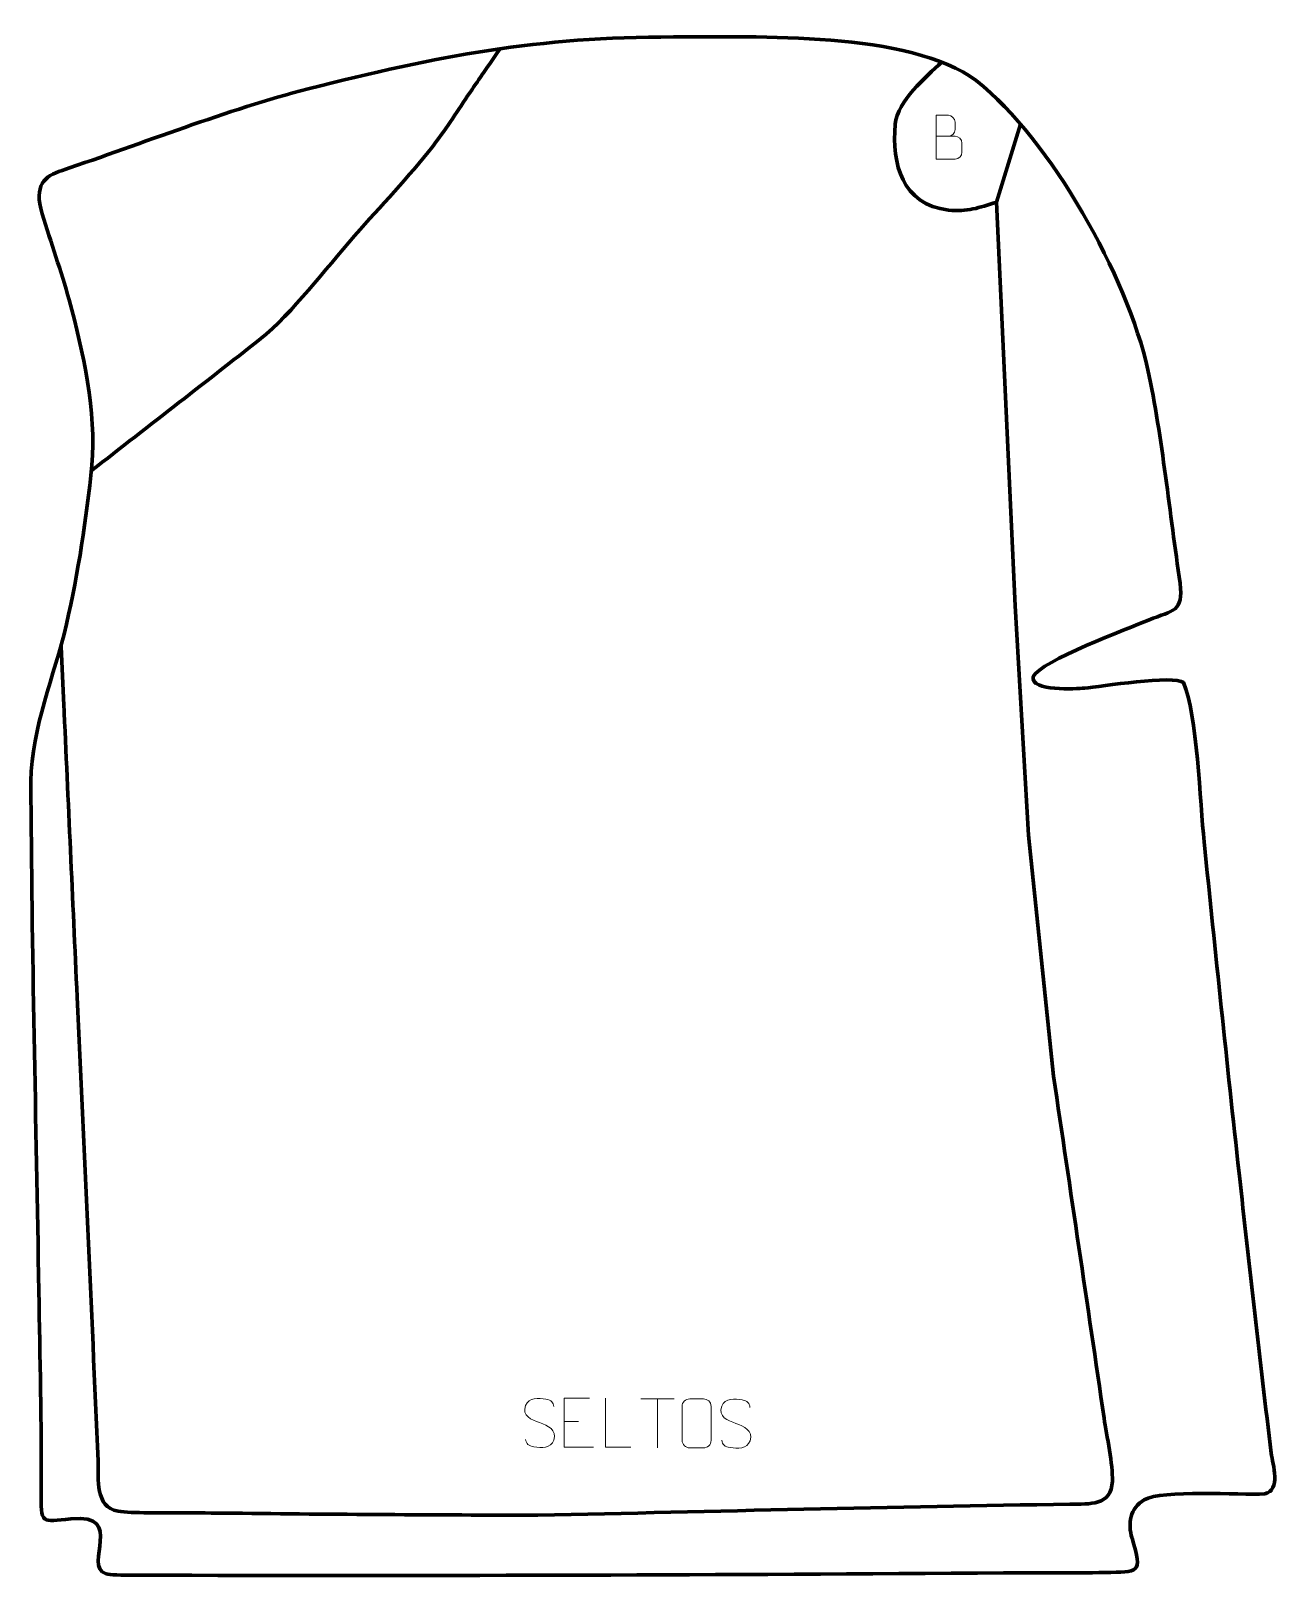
# Model space of a CAD drawing. Header units: millimetres. Extents: x -546 to 91, y 27 to 815.
import ezdxf

# ---------------------------------------------------------------- set-up
doc = ezdxf.new("R2010")
doc.units = ezdxf.units.MM
doc.header["$MEASUREMENT"] = 0
doc.layers.add('layer 1', color=7, linetype='Continuous', plot=False)
doc.layers.add('layer 2', color=7, linetype='Continuous')
doc.layers.add('layer 3', color=7, linetype='Continuous')

msp = doc.modelspace()

# ---------------------------------------------------------------- linework, layer by layer
at = {"layer": 'layer 1', "color": 250, "lineweight": 9}
for points, knots in [([(-84.7892, 761.4691), (-81.5302, 761.4695), (-78.2708, 761.4695), (-75.0111, 761.4691), (-75.0111, 761.4691), (-73.2418, 761.4536), (-71.5189, 759.8986), (-71.5189, 758.0628), (-71.5189, 758.0628), (-71.5192, 757.052), (-71.5192, 754.3207), (-71.5189, 753.3096), (-71.5189, 753.3096), (-71.503, 751.6455), (-72.8843, 749.8417), (-74.9637, 749.8569), (-74.9637, 749.8569), (-78.2237, 749.8572), (-81.4834, 749.8572), (-84.7427, 749.8569), (-84.7427, 749.8569), (-84.7427, 757.3073), (-84.7427, 764.7574), (-84.7427, 772.2072), (-84.7427, 772.2072), (-82.6166, 772.2072), (-80.4902, 772.2072), (-78.3637, 772.2072), (-78.3637, 772.2072), (-76.8582, 772.223), (-74.9802, 770.5118), (-74.9643, 768.7541), (-74.9643, 768.7541), (-74.9647, 766.9035), (-74.9647, 766.7728), (-74.9643, 764.9219), (-74.9643, 764.9219), (-74.9489, 763.0713), (-76.6098, 761.4536), (-78.4102, 761.4691)], [0, 0, 0, 0, 0.09090909, 0.09090909, 0.09090909, 0.09090909, 0.18181818, 0.18181818, 0.18181818, 0.18181818, 0.27272727, 0.27272727, 0.27272727, 0.27272727, 0.36363636, 0.36363636, 0.36363636, 0.36363636, 0.45454545, 0.45454545, 0.45454545, 0.45454545, 0.54545455, 0.54545455, 0.54545455, 0.54545455, 0.63636364, 0.63636364, 0.63636364, 0.63636364, 0.72727273, 0.72727273, 0.72727273, 0.72727273, 0.81818182, 0.81818182, 0.81818182, 0.81818182, 1, 1, 1, 1]), ([(-286.7537, 105.7223), (-291.002, 107.1927), (-295.9101, 108.9885), (-293.905, 114.5088), (-293.905, 114.5088), (-292.4015, 118.6487), (-287.1879, 118.2602), (-283.5843, 117.6591), (-283.5843, 117.6591), (-280.7237, 117.1819), (-279.859, 115.9687), (-279.5484, 113.8846)], [0, 0, 0, 0, 0.25, 0.25, 0.25, 0.25, 0.5, 0.5, 0.5, 0.5, 1, 1, 1, 1]), ([(-261.3127, 118.1991), (-261.3127, 118.1991), (-274.1866, 118.1991), (-274.1866, 118.1991), (-274.1866, 118.1991), (-274.1866, 118.1991), (-274.1866, 93.2455), (-274.1866, 93.2455), (-274.1866, 93.2455), (-274.1866, 93.2455), (-259.3208, 93.2455), (-259.3208, 93.2455)], [0, 0, 0, 0, 0.25, 0.25, 0.25, 0.25, 0.5, 0.5, 0.5, 0.5, 1, 1, 1, 1]), ([(-240.2791, 93.2455), (-240.2791, 93.2455), (-253.2282, 93.2455), (-253.2282, 93.2455), (-253.2282, 93.2455), (-253.2282, 93.2455), (-253.2282, 118.1991), (-253.2282, 118.1991)], [0, 0, 0, 0, 0.33333333, 0.33333333, 0.33333333, 0.33333333, 1, 1, 1, 1]), ([(-186.7539, 105.3351), (-191.0022, 106.8055), (-195.9103, 108.6013), (-193.9052, 114.1216), (-193.9052, 114.1216), (-192.4017, 118.2615), (-187.1881, 117.873), (-183.5845, 117.2719), (-183.5845, 117.2719), (-180.7239, 116.7947), (-179.8592, 115.5815), (-179.5486, 113.4974)], [0, 0, 0, 0, 0.25, 0.25, 0.25, 0.25, 0.5, 0.5, 0.5, 0.5, 1, 1, 1, 1]), ([(-210.2735, 117.8115), (-207.9478, 117.8115), (-205.6217, 117.8115), (-203.2956, 117.8115), (-203.2956, 117.8115), (-201.349, 117.8471), (-199.3576, 116.3555), (-199.3309, 113.9179), (-199.3309, 113.9179), (-199.3313, 108.171), (-199.3313, 102.4237), (-199.3309, 96.676), (-199.3309, 96.676), (-199.4707, 94.3526), (-201.1479, 92.873), (-203.2956, 92.8622), (-203.2956, 92.8622), (-205.6275, 92.8626), (-207.9594, 92.8626), (-210.2909, 92.8622), (-210.2909, 92.8622), (-212.2159, 92.7568), (-214.188, 94.6413), (-214.1768, 96.6586), (-214.1768, 96.6586), (-214.1765, 102.4287), (-214.1765, 108.1984), (-214.1768, 113.9677), (-214.1768, 113.9677), (-214.1726, 116.1058), (-212.4259, 117.825), (-210.2735, 117.8115)], [0, 0, 0, 0, 0.11111111, 0.11111111, 0.11111111, 0.11111111, 0.22222222, 0.22222222, 0.22222222, 0.22222222, 0.33333333, 0.33333333, 0.33333333, 0.33333333, 0.44444444, 0.44444444, 0.44444444, 0.44444444, 0.55555556, 0.55555556, 0.55555556, 0.55555556, 0.66666667, 0.66666667, 0.66666667, 0.66666667, 0.77777778, 0.77777778, 0.77777778, 0.77777778, 1, 1, 1, 1]), ([(-286.7537, 105.7222), (-282.7351, 104.0755), (-277.7056, 102.1872), (-279.5396, 96.8269), (-279.5396, 96.8269), (-280.9994, 92.5605), (-285.9102, 92.8172), (-289.6363, 93.3719), (-289.6363, 93.3719), (-292.3863, 93.7817), (-293.6072, 94.9952), (-293.9852, 97.1074)], [0, 0, 0, 0, 0.25, 0.25, 0.25, 0.25, 0.5, 0.5, 0.5, 0.5, 1, 1, 1, 1]), ([(-186.7539, 105.335), (-182.7353, 103.6883), (-177.7058, 101.8), (-179.5398, 96.4397), (-179.5398, 96.4397), (-180.9996, 92.1733), (-185.9104, 92.43), (-189.6365, 92.9847), (-189.6365, 92.9847), (-192.3865, 93.3945), (-193.6074, 94.608), (-193.9854, 96.7202)], [0, 0, 0, 0, 0.25, 0.25, 0.25, 0.25, 0.5, 0.5, 0.5, 0.5, 1, 1, 1, 1])]:
    msp.add_open_spline(points, degree=3, knots=knots, dxfattribs=at)
for points in [[(-235.2475, 117.7883), (-235.2475, 117.7883), (-218.2603, 117.7883), (-218.2603, 117.7883)], [(-226.7537, 92.8583), (-226.7537, 92.8583), (-226.7537, 117.8118), (-226.7537, 117.8118)], [(-274.1866, 106.3194), (-274.1866, 106.3194), (-267.0185, 106.3194), (-267.0185, 106.3194)]]:
    msp.add_open_spline(points, degree=3, dxfattribs=at)
at = {"layer": 'layer 2', "color": 142, "lineweight": 158}
for points, knots in [([(-515.279, 590.9548), (-485.5426, 614.1457), (-455.6883, 637.2143), (-426.0612, 660.5415), (-426.0612, 660.5415), (-409.2154, 675.6243), (-393.6141, 696.8232), (-378.2198, 714.027), (-378.2198, 714.027), (-365.6703, 728.0516), (-350.4436, 744.1295), (-339.2602, 758.9599), (-339.2602, 758.9599), (-332.8579, 767.45), (-327.2288, 776.5891), (-321.2189, 785.3641), (-321.2189, 785.3641), (-321.2189, 785.3641), (-320.4029, 786.5555), (-320.4029, 786.5555), (-320.4029, 786.5555), (-318.72, 788.9978), (-317.0371, 791.4401), (-315.3542, 793.8824), (-315.3542, 793.8824), (-312.5494, 797.9529), (-309.7445, 802.0234), (-306.9396, 806.0939)], [0, 0, 0, 0, 0.125, 0.125, 0.125, 0.125, 0.25, 0.25, 0.25, 0.25, 0.375, 0.375, 0.375, 0.375, 0.5, 0.5, 0.5, 0.5, 0.625, 0.625, 0.625, 0.625, 0.75, 0.75, 0.75, 0.75, 1, 1, 1, 1]), ([(-81.889, 799.3299), (-90.189, 791.2781), (-104.3053, 779.7137), (-105.5333, 767.681), (-105.5333, 767.681), (-107.2135, 747.1539), (-102.2233, 726.913), (-78.4543, 723.8535), (-78.4543, 723.8535), (-68.8577, 722.8663), (-62.8745, 724.9942), (-53.9704, 727.9814)], [0, 0, 0, 0, 0.25, 0.25, 0.25, 0.25, 0.5, 0.5, 0.5, 0.5, 1, 1, 1, 1]), ([(-530.6242, 502.2364), (-530.1724, 492.2613), (-529.7206, 482.2861), (-529.2687, 472.311), (-529.2687, 472.311), (-527.0096, 422.4353), (-524.7505, 372.5596), (-522.4914, 322.684), (-522.4914, 322.684), (-518.9224, 243.8798), (-515.1254, 165.0528), (-511.8211, 86.2405), (-511.8211, 86.2405), (-511.4304, 76.9195), (-513.5158, 62.6052), (-501.6199, 60.5888), (-501.6199, 60.5888), (-494.6449, 59.4065), (-478.0314, 59.8414), (-470.0037, 59.755), (-470.0037, 59.755), (-461.5209, 59.6636), (-453.0372, 59.6384), (-444.554, 59.5565), (-444.554, 59.5565), (-444.554, 59.5565), (-443.1053, 59.5394), (-443.1053, 59.5394), (-443.1053, 59.5394), (-391.2923, 58.9013), (-339.4196, 58.6468), (-287.6001, 58.5193), (-287.6001, 58.5193), (-197.2911, 60.4348), (-106.7764, 62.9173), (-16.4781, 64.129), (-16.4781, 64.129), (-6.306, 64.2655), (4.6413, 63.2865), (5.1298, 75.881), (5.1298, 75.881), (5.4501, 84.1367), (2.281, 99.1108), (0.9253, 107.9113), (0.9253, 107.9113), (-7.6091, 166.0912), (-16.2464, 224.2558), (-24.8662, 282.423), (-24.8662, 282.423), (-24.8662, 282.423), (-37.5662, 405.1897), (-37.5662, 405.1897), (-37.5662, 405.1897), (-37.5662, 405.1897), (-44.4454, 522.1355), (-44.4454, 522.1355), (-44.4454, 522.1355), (-44.4454, 522.1355), (-53.9704, 727.9814), (-53.9704, 727.9814), (-53.9704, 727.9814), (-53.9704, 727.9814), (-41.7377, 767.7219), (-41.7377, 767.7219)], [0, 0, 0, 0, 0.05882353, 0.05882353, 0.05882353, 0.05882353, 0.11764706, 0.11764706, 0.11764706, 0.11764706, 0.17647059, 0.17647059, 0.17647059, 0.17647059, 0.23529412, 0.23529412, 0.23529412, 0.23529412, 0.29411765, 0.29411765, 0.29411765, 0.29411765, 0.35294118, 0.35294118, 0.35294118, 0.35294118, 0.41176471, 0.41176471, 0.41176471, 0.41176471, 0.47058824, 0.47058824, 0.47058824, 0.47058824, 0.52941176, 0.52941176, 0.52941176, 0.52941176, 0.58823529, 0.58823529, 0.58823529, 0.58823529, 0.64705882, 0.64705882, 0.64705882, 0.64705882, 0.70588235, 0.70588235, 0.70588235, 0.70588235, 0.76470588, 0.76470588, 0.76470588, 0.76470588, 0.82352941, 0.82352941, 0.82352941, 0.82352941, 0.88235294, 0.88235294, 0.88235294, 0.88235294, 1, 1, 1, 1])]:
    msp.add_open_spline(points, degree=3, knots=knots, dxfattribs=at)
at = {"layer": 'layer 3', "color": 242, "lineweight": 158}
msp.add_open_spline([(39.7354, 533.6086), (41.1635, 518.7493), (36.5318, 520.1776), (23.6286, 514.8602), (23.6286, 514.8602), (13.3453, 510.6224), (-31.4861, 493.9867), (-35.1723, 486.0418), (-35.1723, 486.0418), (-36.7705, 478.2299), (-13.0901, 479.9295), (-9.0673, 480.1122), (-9.0673, 480.1122), (-0.9568, 481.0073), (36.6936, 486.9516), (41.3641, 482.9497), (41.3641, 482.9497), (48.3266, 467.3361), (49.8425, 421.5275), (51.876, 401.8074), (51.876, 401.8074), (57.6814, 345.5378), (63.5257, 289.106), (69.7235, 232.8847), (69.7235, 232.8847), (74.9932, 185.2901), (80.3177, 137.6064), (86.1063, 90.0751), (86.1063, 90.0751), (86.9465, 84.5474), (91.1237, 71.0922), (82.8713, 69.4328), (82.8713, 69.4328), (69.8447, 68.6559), (30.4332, 71.6734), (21.3828, 66.3972), (21.3828, 66.3972), (14.1238, 62.1653), (12.891, 54.2726), (15.1689, 46.7374), (15.1689, 46.7374), (20.7392, 28.311), (18.3845, 29.7614), (1.2873, 29.3161), (1.2873, 29.3161), (-15.3989, 28.8815), (-32.1196, 29.1867), (-48.8132, 29.0974), (-48.8132, 29.0974), (-48.8132, 29.0974), (-50.3072, 29.0881), (-50.3072, 29.0881), (-50.3072, 29.0881), (-192.5566, 28.1253), (-335.141, 27.4813), (-477.3862, 27.939), (-477.3862, 27.939), (-482.172, 27.9545), (-504.4116, 27.5521), (-507.7312, 28.6771), (-507.7312, 28.6771), (-520.0085, 32.8377), (-497.3316, 59.5763), (-525.6565, 56.69), (-525.6565, 56.69), (-540.8481, 55.142), (-540.9366, 53.463), (-540.8398, 71.1042), (-540.8398, 71.1042), (-540.5207, 105.2325), (-541.4403, 138.7297), (-541.99, 172.8061), (-541.99, 172.8061), (-543.3355, 259.3676), (-545.6869, 346.1763), (-546.0342, 432.6945), (-546.0342, 432.6945), (-545.6669, 460.43), (-534.099, 486.0358), (-527.9586, 512.7091), (-527.9586, 512.7091), (-521.8046, 539.4411), (-517.7163, 566.4567), (-514.9964, 593.7412), (-514.9964, 593.7412), (-512.5815, 621.2459), (-519.3696, 651.5205), (-526.5293, 678.0411), (-526.5293, 678.0411), (-530.7043, 693.0105), (-535.8066, 707.2286), (-540.2851, 721.9812), (-540.2851, 721.9812), (-544.7193, 736.588), (-539.1265, 741.0766), (-530.1437, 744.0868), (-530.1437, 744.0868), (-489.0142, 757.8686), (-446.1799, 774.9786), (-404.7007, 785.6939), (-404.7007, 785.6939), (-338.3103, 802.4879), (-287.5933, 812.2487), (-218.5612, 812.1177), (-218.5612, 812.1177), (-176.6326, 812.0728), (-98.2461, 815.2093), (-64.2003, 789.884), (-64.2003, 789.884), (-25.9504, 759.2566), (12.6937, 690.0915), (23.2413, 642.4397), (23.2413, 642.4397), (30.7306, 607.7899), (34.2153, 569.0751), (39.7354, 533.6086)], degree=3, knots=[0, 0, 0, 0, 0.03333333, 0.03333333, 0.03333333, 0.03333333, 0.06666667, 0.06666667, 0.06666667, 0.06666667, 0.1, 0.1, 0.1, 0.1, 0.13333333, 0.13333333, 0.13333333, 0.13333333, 0.16666667, 0.16666667, 0.16666667, 0.16666667, 0.2, 0.2, 0.2, 0.2, 0.23333333, 0.23333333, 0.23333333, 0.23333333, 0.26666667, 0.26666667, 0.26666667, 0.26666667, 0.3, 0.3, 0.3, 0.3, 0.33333333, 0.33333333, 0.33333333, 0.33333333, 0.36666667, 0.36666667, 0.36666667, 0.36666667, 0.4, 0.4, 0.4, 0.4, 0.43333333, 0.43333333, 0.43333333, 0.43333333, 0.46666667, 0.46666667, 0.46666667, 0.46666667, 0.5, 0.5, 0.5, 0.5, 0.53333333, 0.53333333, 0.53333333, 0.53333333, 0.56666667, 0.56666667, 0.56666667, 0.56666667, 0.6, 0.6, 0.6, 0.6, 0.63333333, 0.63333333, 0.63333333, 0.63333333, 0.66666667, 0.66666667, 0.66666667, 0.66666667, 0.7, 0.7, 0.7, 0.7, 0.73333333, 0.73333333, 0.73333333, 0.73333333, 0.76666667, 0.76666667, 0.76666667, 0.76666667, 0.8, 0.8, 0.8, 0.8, 0.83333333, 0.83333333, 0.83333333, 0.83333333, 0.86666667, 0.86666667, 0.86666667, 0.86666667, 0.9, 0.9, 0.9, 0.9, 0.93333333, 0.93333333, 0.93333333, 0.93333333, 1, 1, 1, 1], dxfattribs=at)

doc.saveas('drawing.dxf')
